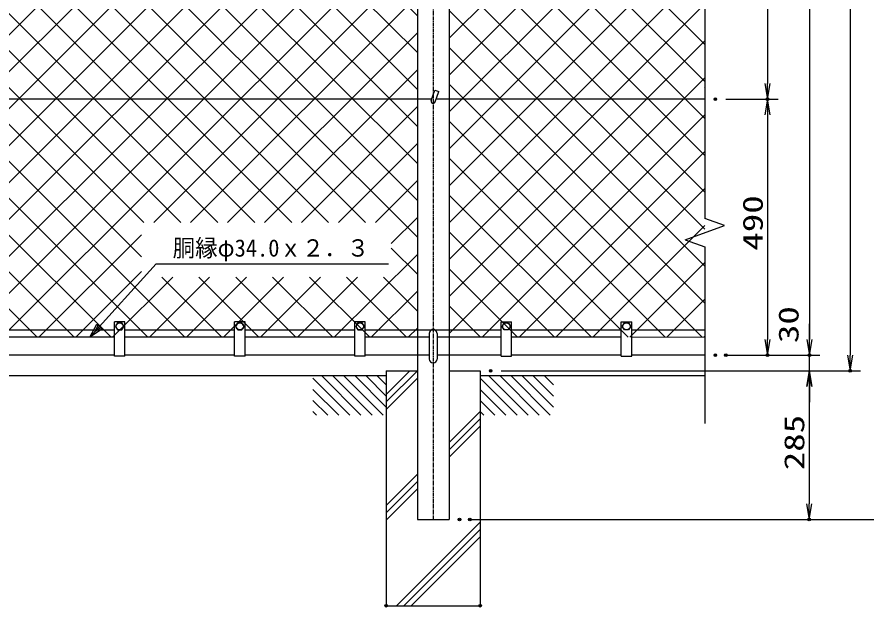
# Model space of a CAD drawing. Units: millimetres, scale not verified. Extents: x -2950 to 2950, y -2100 to 2100.
# Drawn here: x -1595 to 30, y -353 to 777 of the extents above; entities that cross this region are included whole.
import ezdxf
from ezdxf.enums import TextEntityAlignment as Align

# ---------------------------------------------------------------- set-up
doc = ezdxf.new("R2010")
doc.units = ezdxf.units.MM
doc.header["$LTSCALE"] = 10
doc.header["$PDMODE"] = 32
doc.header["$PDSIZE"] = 5
doc.linetypes.add('USER1', pattern=[1.125, 0.75, -0.125, 0.125, -0.125])
for name, color, linetype, lineweight in [('0-1_1', 7, 'Continuous', 25), ('0-2_0', 7, 'Continuous', 25), ('0-3_2', 7, 'Continuous', 25), ('0-4_EXTCNT-L', 2, 'Continuous', 25)]:
    doc.layers.add(name, color=color, linetype=linetype, lineweight=lineweight)
doc.layers.add('0-5_DEFPOINTS', color=7, linetype='Continuous')
doc.styles.add('ＭＳ ゴシック', font='')
doc.styles.get('ＭＳ ゴシック').set_extended_font_data('MS Gothic')

# ---------------------------------------------------------------- blocks, each defined once
blk = doc.blocks.new('C40')
at = {"layer": '0-1_1', "color": 4}
blk.add_line((27324.6, 28577.9), (28030, 27872.4), dxfattribs=at)
blk = doc.blocks.new('C41')
at = {"layer": '0-1_1', "color": 4}
blk.add_line((27492.2, 28622.4), (28242.2, 27872.4), dxfattribs=at)
blk = doc.blocks.new('C42')
at = {"layer": '0-1_1', "color": 4}
blk.add_line((27704.3, 28622.4), (28454.3, 27872.4), dxfattribs=at)
blk = doc.blocks.new('C43')
at = {"layer": '0-1_1', "color": 4}
blk.add_line((27916.4, 28622.4), (28666.4, 27872.4), dxfattribs=at)
blk = doc.blocks.new('C44')
at = {"layer": '0-1_1', "color": 4}
blk.add_line((28128.6, 28622.4), (28724.6, 28026.5), dxfattribs=at)
blk = doc.blocks.new('C45')
at = {"layer": '0-1_1', "color": 4}
blk.add_line((28340.7, 28622.4), (28724.6, 28238.6), dxfattribs=at)
blk = doc.blocks.new('C46')
at = {"layer": '0-1_1', "color": 4}
blk.add_line((28552.8, 28622.4), (28724.6, 28450.7), dxfattribs=at)
blk = doc.blocks.new('C47')
at = {"layer": '0-1_1', "color": 4}
blk.add_line((27324.6, 28365.8), (27817.9, 27872.4), dxfattribs=at)
blk = doc.blocks.new('C48')
at = {"layer": '0-1_1', "color": 4}
blk.add_line((27324.6, 28153.7), (27605.8, 27872.4), dxfattribs=at)
blk = doc.blocks.new('C49')
at = {"layer": '0-1_1', "color": 4}
blk.add_line((27324.6, 27941.5), (27393.6, 27872.4), dxfattribs=at)
blk = doc.blocks.new('C50')
at = {"layer": '0-1_1', "color": 4}
blk.add_line((30524.6, 28577.9), (31230, 27872.4), dxfattribs=at)
blk = doc.blocks.new('C51')
at = {"layer": '0-1_1', "color": 4}
blk.add_line((30692.2, 28622.4), (31442.2, 27872.4), dxfattribs=at)
blk = doc.blocks.new('C52')
at = {"layer": '0-1_1', "color": 4}
blk.add_line((30904.3, 28622.4), (31654.3, 27872.4), dxfattribs=at)
blk = doc.blocks.new('C53')
at = {"layer": '0-1_1', "color": 4}
blk.add_line((31116.4, 28622.4), (31866.4, 27872.4), dxfattribs=at)
blk = doc.blocks.new('C54')
at = {"layer": '0-1_1', "color": 4}
blk.add_line((31328.6, 28622.4), (31924.6, 28026.5), dxfattribs=at)
blk = doc.blocks.new('C55')
at = {"layer": '0-1_1', "color": 4}
blk.add_line((31540.7, 28622.4), (31924.6, 28238.6), dxfattribs=at)
blk = doc.blocks.new('C56')
at = {"layer": '0-1_1', "color": 4}
blk.add_line((31752.8, 28622.4), (31924.6, 28450.7), dxfattribs=at)
blk = doc.blocks.new('C57')
at = {"layer": '0-1_1', "color": 4}
blk.add_line((30524.6, 28365.8), (31017.9, 27872.4), dxfattribs=at)
blk = doc.blocks.new('C58')
at = {"layer": '0-1_1', "color": 4}
blk.add_line((30524.6, 28153.7), (30805.8, 27872.4), dxfattribs=at)
blk = doc.blocks.new('C59')
at = {"layer": '0-1_1', "color": 4}
blk.add_line((30524.6, 27941.5), (30593.6, 27872.4), dxfattribs=at)
blk = doc.blocks.new('C65')
at = {"layer": '0-1_1', "color": 4}
blk.add_line((28724.6, 28124.5), (29322.5, 28722.4), dxfattribs=at)
blk = doc.blocks.new('C66')
at = {"layer": '0-1_1', "color": 4}
blk.add_line((28724.6, 28266), (29181, 28722.4), dxfattribs=at)
blk = doc.blocks.new('C67')
at = {"layer": '0-1_1', "color": 4}
blk.add_line((29206.5, 24222.4), (30524.6, 25540.5), dxfattribs=at)
blk = doc.blocks.new('C68')
at = {"layer": '0-1_1', "color": 4}
blk.add_line((29065.1, 24222.4), (30524.6, 25681.9), dxfattribs=at)
blk = doc.blocks.new('C69')
at = {"layer": '0-1_1', "color": 4}
blk.add_line((28923.7, 24222.4), (30524.6, 25823.3), dxfattribs=at)
blk = doc.blocks.new('C75')
at = {"layer": '0-1_1', "color": 4}
blk.add_line((34816.5, 35106.8), (34824.6, 35099.4), dxfattribs=at)
blk = doc.blocks.new('DARROWS')
at = {"layer": '0-2_0', "color": 2}
blk.add_line((0, 0), (-9.991, 0), dxfattribs=at)
blk.add_lwpolyline([(-10, -1.667), (0, 0), (-10, 1.667)], dxfattribs=at)
blk = doc.blocks.new('X99')
at = {"layer": '0-2_0', "color": 4}
for p, q in [((14605.3, 23797.7), (25612.3, 34804.7)), ((14605.3, 24504.8), (24905.2, 34804.7)), ((14605.3, 31575.8), (17834.1, 34804.7)), ((14605.3, 32282.9), (17127, 34804.7)), ((14605.3, 32990), (16419.9, 34804.7)), ((14605.3, 33697.2), (15712.8, 34804.7)), ((14605.3, 34404.3), (15005.7, 34804.7)), ((25999.3, 23498.2), (14692.8, 34804.7)), ((17672.9, 32531.6), (15399.9, 34804.7)), ((17672.9, 33238.7), (16107, 34804.7)), ((17672.9, 33945.9), (16814.1, 34804.7)), ((18330.6, 33995.3), (17521.2, 34804.7)), ((17731.9, 33995.3), (18541.2, 34804.7)), ((19037.7, 33995.3), (18228.3, 34804.7)), ((18439, 33995.3), (19248.3, 34804.7)), ((19744.8, 33995.3), (18935.4, 34804.7)), ((19146.1, 33995.3), (19955.4, 34804.7)), ((20451.9, 33995.3), (19642.5, 34804.7)), ((19853.2, 33995.3), (20662.5, 34804.7)), ((21159, 33995.3), (20349.7, 34804.7)), ((20560.3, 33995.3), (21369.6, 34804.7)), ((25999.3, 29862.2), (21056.8, 34804.7)), ((21267.4, 33995.3), (22076.8, 34804.7)), ((21664.5, 32271.1), (24198.1, 34804.7)), ((21664.5, 32978.2), (23491, 34804.7)), ((21664.5, 33685.3), (22783.9, 34804.7)), ((25999.3, 30569.3), (21763.9, 34804.7)), ((25999.3, 31276.4), (22471, 34804.7)), ((25999.3, 31983.5), (23178.1, 34804.7)), ((25999.3, 32690.6), (23885.2, 34804.7)), ((25999.3, 33397.7), (24592.3, 34804.7)), ((25999.3, 34104.8), (25299.4, 34804.7)), ((14605.3, 23090.6), (25999.3, 34484.6)), ((18680.2, 30110.1), (14605.3, 34185.1)), ((14605.3, 30868.7), (17672.9, 33936.4)), ((14605.3, 22383.4), (25999.3, 33777.4)), ((17973.1, 30110.1), (14605.3, 33478)), ((25999.3, 29155.1), (21664.5, 33489.9)), ((14605.3, 30161.6), (17672.9, 33229.3)), ((14605.3, 21676.3), (25999.3, 33070.3)), ((17266, 30110.1), (14605.3, 32770.9)), ((25999.3, 28448), (21664.5, 32782.8)), ((14605.3, 29454.5), (17672.9, 32522.2)), ((14605.3, 20969.2), (25999.3, 32363.2)), ((16675.1, 29994), (14605.3, 32063.8)), ((25999.3, 27740.8), (21664.5, 32075.7)), ((14605.3, 28747.4), (17858.1, 32000.2)), ((16675.1, 30110.1), (18565.2, 32000.2)), ((17382.2, 30110.1), (19272.3, 32000.2)), ((18089.3, 30110.1), (19979.4, 32000.2)), ((25999.3, 24205.3), (18204.4, 32000.2)), ((18796.4, 30110.1), (20686.5, 32000.2)), ((25999.3, 24912.4), (18911.5, 32000.2)), ((19091, 29697.6), (21393.6, 32000.2)), ((25999.3, 25619.5), (19618.6, 32000.2)), ((25999.3, 26326.6), (20325.7, 32000.2)), ((25999.3, 27033.7), (21032.8, 32000.2)), ((15217.8, 20874.7), (25999.3, 31656.1)), ((16675.1, 29286.9), (14605.3, 31356.7)), ((15924.9, 20874.7), (25999.3, 30949)), ((22180, 23074.8), (14605.3, 30649.6)), ((16632, 20874.7), (25999.3, 30241.9)), ((14605.3, 28040.3), (16675.1, 30110.1)), ((21472.9, 23074.8), (14605.3, 29942.5)), ((25999.3, 22791.1), (19091, 29699.4)), ((17339.1, 20874.7), (25999.3, 29534.8)), ((14605.3, 27333.2), (16675.1, 29403)), ((20765.8, 23074.8), (14605.3, 29235.4)), ((14605.3, 25211.9), (18558.5, 29165.1)), ((14605.3, 25919), (17851.4, 29165.1)), ((14605.3, 26626.1), (17144.3, 29165.1)), ((22887.1, 23074.8), (16796.8, 29165.1)), ((23594.2, 23074.8), (17504, 29165.1)), ((24301.3, 23074.8), (18211.1, 29165.1)), ((25008.4, 23074.8), (18918.2, 29165.1)), ((18046.2, 20874.7), (25999.3, 28827.7)), ((20719.1, 22414.4), (14605.3, 28528.2)), ((20953.5, 23074.8), (25999.3, 28120.6)), ((21551.7, 20874.7), (14605.3, 27821.1)), ((21660.6, 23074.8), (25999.3, 27413.5)), ((20844.6, 20874.7), (14605.3, 27114)), ((22367.7, 23074.8), (25999.3, 26706.4)), ((20137.5, 20874.7), (14605.3, 26406.9)), ((23074.8, 23074.8), (25999.3, 25999.3)), ((19430.4, 20874.7), (14605.3, 25699.8)), ((23781.9, 23074.8), (25999.3, 25292.2)), ((18723.3, 20874.7), (14605.3, 24992.7)), ((24489, 23074.8), (25999.3, 24585.1)), ((18016.2, 20874.7), (14605.3, 24285.6)), ((25196.1, 23074.8), (25999.3, 23878)), ((17309.1, 20874.7), (14605.3, 23578.5)), ((25498.4, 22670), (25999.3, 23170.8)), ((16602, 20874.7), (14605.3, 22871.4)), ((18753.4, 20874.7), (20719.1, 22840.4)), ((24410.2, 20874.7), (25999.3, 22463.7)), ((25999.3, 22084), (25498.4, 22584.9)), ((15894.9, 20874.7), (14605.3, 22164.3)), ((19460.5, 20874.7), (20719.1, 22133.3)), ((20167.6, 20874.7), (21317.7, 22024.8)), ((20874.7, 20874.7), (22024.8, 22024.8)), ((22258.8, 20874.7), (21108.7, 22024.8)), ((21581.8, 20874.7), (22731.9, 22024.8)), ((22965.9, 20874.7), (21815.9, 22024.8)), ((22288.9, 20874.7), (23439, 22024.8)), ((23673.1, 20874.7), (22523, 22024.8)), ((22996, 20874.7), (24146.1, 22024.8)), ((24380.2, 20874.7), (23230.1, 22024.8)), ((23703.1, 20874.7), (24853.2, 22024.8)), ((25087.3, 20874.7), (23937.2, 22024.8)), ((25794.4, 20874.7), (24644.3, 22024.8)), ((25999.3, 21376.9), (25351.4, 22024.8)), ((25117.3, 20874.7), (25999.3, 21756.6)), ((15187.8, 20874.7), (14605.3, 21457.2)), ((25824.4, 20874.7), (25999.3, 21049.5))]:
    blk.add_line(p, q, dxfattribs=at)
blk = doc.blocks.new('X100')
at = {"layer": '0-2_0', "color": 4}
for p, q in [((26605.3, 30140.8), (31269.1, 34804.7)), ((26605.3, 30847.9), (30562, 34804.7)), ((26605.3, 31555), (29854.9, 34804.7)), ((26605.3, 32262.1), (29147.8, 34804.7)), ((26605.3, 32969.2), (28440.7, 34804.7)), ((26605.3, 33676.3), (27733.6, 34804.7)), ((26605.3, 34383.4), (27026.5, 34804.7)), ((31502.3, 30016), (26713.6, 34804.7)), ((31502.3, 30723.1), (27420.7, 34804.7)), ((31502.3, 31430.2), (28127.8, 34804.7)), ((31502.3, 32137.3), (28834.9, 34804.7)), ((31502.3, 32844.4), (29542, 34804.7)), ((31502.3, 33551.6), (30249.1, 34804.7)), ((31502.3, 34258.7), (30956.3, 34804.7)), ((26605.3, 29433.7), (31502.3, 34330.7)), ((31502.3, 29308.9), (26605.3, 34205.9)), ((26605.3, 28726.6), (31502.3, 33623.6)), ((31502.3, 28601.8), (26605.3, 33498.8)), ((26605.3, 28019.5), (31502.3, 32916.5)), ((31502.3, 27894.7), (26605.3, 32791.7)), ((26605.3, 27312.4), (31502.3, 32209.4)), ((31502.3, 27187.6), (26605.3, 32084.6)), ((26605.3, 26605.3), (31502.3, 31502.3)), ((31502.3, 26480.5), (26605.3, 31377.5)), ((26605.3, 25898.2), (31502.3, 30795.2)), ((31502.3, 25773.4), (26605.3, 30670.4)), ((26605.3, 25191.1), (31502.3, 30088.1)), ((31502.3, 25066.3), (26605.3, 29963.3)), ((26605.3, 24483.9), (31502.3, 29380.9)), ((31502.3, 24359.2), (26605.3, 29256.2)), ((26605.3, 23776.8), (31502.3, 28673.8)), ((31502.3, 23652.1), (26605.3, 28549.1)), ((26605.3, 23069.7), (31502.3, 27966.7)), ((31502.3, 22945), (26605.3, 27842)), ((26605.3, 22362.6), (31502.3, 27259.6)), ((31502.3, 22237.8), (26605.3, 27134.8)), ((26605.3, 21655.5), (31502.3, 26552.5)), ((31502.3, 21530.7), (26605.3, 26427.7)), ((26605.3, 20948.4), (31502.3, 25845.4)), ((31451.2, 20874.7), (26605.3, 25720.6)), ((27238.6, 20874.7), (31502.3, 25138.3)), ((30744.1, 20874.7), (26605.3, 25013.5)), ((27945.7, 20874.7), (31502.3, 24431.2)), ((30037, 20874.7), (26605.3, 24306.4)), ((28652.8, 20874.7), (31502.3, 23724.1)), ((29329.9, 20874.7), (26605.3, 23599.3)), ((29360, 20874.7), (31502.3, 23017)), ((28622.8, 20874.7), (26605.3, 22892.2)), ((30067.1, 20874.7), (31502.3, 22309.9)), ((27915.7, 20874.7), (26605.3, 22185.1)), ((27208.6, 20874.7), (26605.3, 21478)), ((30774.2, 20874.7), (31502.3, 21602.8)), ((31481.3, 20874.7), (31502.3, 20895.7))]:
    blk.add_line(p, q, dxfattribs=at)

msp = doc.modelspace()

# ---------------------------------------------------------------- linework, layer by layer
at = {"layer": '0-1_1', "color": 4}
for p, q in [((-278.48, 1644.93), (-278.48, 391.25)), ((-240.9, 377.57), (-278.48, 391.25)), ((-316.07, 350.2), (-240.9, 377.57)), ((-316.07, 350.2), (-278.48, 336.52)), ((-278.48, 336.52), (-278.48, -1.48)), ((-888.48, 25.45), (-828.78, 85.15)), ((-768.18, -38.1), (-708.48, 21.6)), ((-768.18, -52.24), (-708.48, 7.46)), ((-768.18, -66.38), (-708.48, -6.68)), ((-888.48, -158.4), (-828.78, -98.7)), ((-888.48, -172.54), (-828.78, -112.84)), ((-888.48, -186.68), (-828.78, -126.98))]:
    msp.add_line(p, q, dxfattribs=at)
at = {"layer": '0-1_1', "color": 4, "linetype": 'USER1'}
msp.add_line((-798.48, 1632.38), (-798.48, -185.61), dxfattribs=at)
at = {"layer": '0-1_1', "color": 2}
for p, q in [((-78.48, 1569.39), (-78.48, 159.39)), ((-0.38, 1569.39), (-0.38, 129.39))]:
    msp.add_line(p, q, dxfattribs=at)
at = {"layer": '0-1_1'}
for p, q in [((-828.78, 1556.39), (-828.78, 129.39)), ((-768.18, 1556.39), (-768.18, 129.39)), ((-802.24, 617.19), (-795.06, 636.93)), ((-795.06, 636.93), (-787.54, 634.19)), ((-794.72, 614.46), (-787.54, 634.19)), ((-828.78, 619.39), (-1992.93, 619.38)), ((-801.44, 619.39), (-828.78, 619.39)), ((-278.48, 619.39), (-792.93, 619.39)), ((-1408.48, 127.38), (-1408.48, 193.38)), ((-1388.48, 193.38), (-1408.48, 193.38)), ((-1388.48, 127.38), (-1388.48, 193.38)), ((-1178.48, 127.38), (-1178.48, 193.38)), ((-1158.48, 193.38), (-1178.48, 193.38)), ((-1158.48, 127.38), (-1158.48, 193.38)), ((-948.48, 127.38), (-948.48, 193.38)), ((-928.48, 193.38), (-948.48, 193.38)), ((-928.48, 127.38), (-928.48, 193.38)), ((-668.48, 127.38), (-668.48, 193.38)), ((-668.48, 193.38), (-648.48, 193.38)), ((-648.48, 127.38), (-648.48, 193.38)), ((-438.48, 127.38), (-438.48, 193.38)), ((-438.48, 193.38), (-418.48, 193.38)), ((-418.48, 127.38), (-418.48, 193.38)), ((-1408.48, 177.39), (-1618.48, 177.39)), ((-1408.48, 163.39), (-1618.48, 163.39)), ((-1178.48, 177.39), (-1388.48, 177.39)), ((-1178.48, 163.39), (-1388.48, 163.39)), ((-948.48, 177.39), (-1158.48, 177.39)), ((-948.48, 163.39), (-1158.48, 163.39)), ((-828.78, 177.39), (-928.48, 177.39)), ((-805.98, 163.39), (-928.48, 163.39)), ((-668.48, 177.39), (-828.78, 177.39)), ((-805.98, 170.89), (-805.98, 121.89)), ((-790.98, 170.89), (-790.98, 121.89)), ((-668.48, 163.39), (-790.98, 163.39)), ((-438.48, 177.39), (-648.48, 177.39)), ((-438.48, 163.39), (-648.48, 163.39)), ((-278.48, 177.38), (-418.48, 177.39)), ((-278.48, 163.38), (-418.48, 163.39)), ((-1408.48, 129.39), (-1618.48, 129.39)), ((-1388.48, 127.38), (-1408.48, 127.38)), ((-1178.48, 129.39), (-1388.48, 129.39)), ((-1158.48, 127.38), (-1178.48, 127.38)), ((-948.48, 129.39), (-1158.48, 129.39)), ((-928.48, 127.38), (-948.48, 127.38)), ((-805.98, 129.39), (-928.48, 129.39)), ((-828.78, 129.39), (-828.78, -185.61)), ((-668.48, 129.39), (-790.98, 129.39)), ((-768.18, 129.39), (-768.18, -185.61)), ((-668.48, 127.38), (-648.48, 127.38)), ((-438.48, 129.39), (-648.48, 129.39)), ((-438.48, 127.38), (-418.48, 127.38)), ((-278.48, 129.39), (-418.48, 129.39)), ((-888.48, 99.39), (-888.48, -350.61)), ((-888.48, 99.39), (-828.78, 99.39)), ((-768.18, 99.39), (-708.48, 99.39)), ((-708.48, 99.39), (-708.48, -350.61)), ((-888.48, 89.39), (-1908.48, 89.39)), ((-278.48, 89.39), (-708.48, 89.39)), ((-828.78, -185.61), (-768.18, -185.61)), ((-888.48, -350.61), (-708.48, -350.61))]:
    msp.add_line(p, q, dxfattribs=at)
at = {"layer": '0-1_1', "color": 1}
for p, q in [((-218.48, 129.39), (-58.48, 129.39)), ((-668.48, 99.39), (19.62, 99.39))]:
    msp.add_line(p, q, dxfattribs=at)
at = {"layer": '0-1_1', "color": 4}
for points in [[(-1455.54, 163.39), (-1328.48, 304.39), (-883.98, 304.39)], [(-1434.19, 181.84), (-1446.16, 173.79), (-1439.39, 186.53)]]:
    msp.add_lwpolyline(points, dxfattribs=at)
msp.add_lwpolyline([(-1431.59, 179.5), (-1455.54, 163.39), (-1441.99, 188.87)], close=True, dxfattribs=at)
at = {"layer": '0-1_1'}
for centre, radius, start, end in [((-798.48, 615.82), 4, 159.99965, 339.99972), ((-798.48, 170.89), 7.5, 359.97002, 179.99999), ((-798.48, 121.89), 7.5, 180, 0)]:
    msp.add_arc(centre, radius, start, end, dxfattribs=at)
at = {"layer": '0-3_2'}
for p, q in [((-942.48, 191.31), (-946.48, 184.39)), ((-946.48, 184.39), (-942.48, 177.46)), ((-934.48, 191.31), (-942.48, 191.31)), ((-930.48, 184.39), (-934.48, 191.31)), ((-934.48, 177.46), (-930.48, 184.39)), ((-436.48, 184.38), (-432.48, 191.31)), ((-432.48, 177.46), (-436.48, 184.38)), ((-432.48, 191.31), (-424.48, 191.31)), ((-424.48, 191.31), (-420.48, 184.38)), ((-420.48, 184.38), (-424.48, 177.46)), ((-942.48, 177.46), (-934.48, 177.46)), ((-424.48, 177.46), (-432.48, 177.46))]:
    msp.add_line(p, q, dxfattribs=at)
for points in [[(-1390.48, 184.39), (-1394.48, 191.31), (-1402.48, 191.31), (-1406.48, 184.39), (-1402.48, 177.46), (-1394.48, 177.46)], [(-1160.48, 184.39), (-1164.48, 191.31), (-1172.48, 191.31), (-1176.48, 184.39), (-1172.48, 177.46), (-1164.48, 177.46)], [(-666.48, 184.38), (-662.48, 191.31), (-654.48, 191.31), (-650.48, 184.38), (-654.48, 177.46), (-662.48, 177.46)]]:
    msp.add_lwpolyline(points, close=True, dxfattribs=at)
for centre in [(-1398.48, 184.39), (-1168.48, 184.39), (-938.48, 184.39), (-658.48, 184.38), (-428.48, 184.38)]:
    msp.add_circle(centre, 6.93, dxfattribs=at)
at = {"layer": '0-4_EXTCNT-L'}
for p, q in [((-158.48, 1079.39), (-158.48, 649.39)), ((-158.48, 589.39), (-158.48, 159.39)), ((-78.48, 159.39), (-78.48, 189.39)), ((-78.48, 99.39), (-78.48, 129.39)), ((-79.08, 69.39), (-79.08, -155.61)), ((-78.48, 69.39), (-78.48, 39.39))]:
    msp.add_line(p, q, dxfattribs=at)
at = {"layer": '0-4_EXTCNT-L', "color": 1}
for p, q in [((-238.48, 619.39), (-138.48, 619.39)), ((-238.48, 619.39), (-138.48, 619.39)), ((-238.48, 129.39), (-138.48, 129.39)), ((-218.48, 129.39), (-58.48, 129.39)), ((-668.48, 99.39), (-58.48, 99.39)), ((-668.48, 99.39), (-59.08, 99.39)), ((-728.18, -185.61), (-59.08, -185.61)), ((-708.18, -185.61), (107.29, -185.61))]:
    msp.add_line(p, q, dxfattribs=at)
at = {"layer": '0-5_DEFPOINTS'}
for p in [(-258.48, 619.39), (-158.48, 619.39), (-258.48, 129.39), (-238.48, 129.39), (-238.48, 129.39), (-158.48, 129.39), (-78.48, 129.39), (-688.48, 99.39), (-0.38, 99.39), (-748.18, -185.61), (-728.18, -185.61), (-79.08, -185.61), (-888.48, -350.61), (-708.48, -350.61)]:
    msp.add_point(p, dxfattribs=at)

# ---------------------------------------------------------------- block references
at = {"layer": '0-1_1', "xscale": 3, "yscale": 3, "rotation": 270}
for p in [(-78.48, 129.39), (-0.38, 99.39)]:
    msp.add_blockref('DARROWS', p, dxfattribs=at)
at = {"layer": '0-2_0', "xscale": 0.1, "yscale": 0.1}
for name, p in [('C75', (-3760.94, -2867.86)), ('C65', (-3760.94, -2772.86)), ('C66', (-3760.94, -2772.86)), ('C40', (-3760.94, -2772.86)), ('C41', (-3760.94, -2772.86)), ('C42', (-3760.94, -2772.86)), ('C43', (-3760.94, -2772.86)), ('C44', (-3760.94, -2772.86)), ('C45', (-3760.94, -2772.86)), ('C46', (-3760.94, -2772.86)), ('C50', (-3760.94, -2772.86)), ('C51', (-3760.94, -2772.86)), ('C52', (-3760.94, -2772.86)), ('C53', (-3760.94, -2772.86)), ('C54', (-3760.94, -2772.86)), ('C55', (-3760.94, -2772.86)), ('C56', (-3760.94, -2772.86)), ('C47', (-3760.94, -2772.86)), ('C57', (-3760.94, -2772.86)), ('C48', (-3760.94, -2772.86)), ('C58', (-3760.94, -2772.86)), ('C49', (-3760.94, -2772.86)), ('C59', (-3760.94, -2772.86)), ('C69', (-3760.94, -2772.86)), ('C68', (-3760.94, -2772.86)), ('C67', (-3760.94, -2772.86))]:
    msp.add_blockref(name, p, dxfattribs=at)
at = {"layer": '0-4_EXTCNT-L', "xscale": 0.1, "yscale": 0.1}
for name in ['X99', 'X100']:
    msp.add_blockref(name, (-3428.71, -1924.08), dxfattribs=at)
at = {"layer": '0-4_EXTCNT-L', "xscale": 3, "yscale": 3}
for p, rotation in [((-158.48, 619.39), 270), ((-158.48, 619.39), 90), ((-158.48, 129.39), 270), ((-78.48, 129.39), 270), ((-79.08, 99.39), 90), ((-78.48, 99.39), 90), ((-79.08, -185.61), 270)]:
    msp.add_blockref('DARROWS', p, dxfattribs=dict(at, rotation=rotation))

# ---------------------------------------------------------------- texts
at = {"layer": '0-1_1', "color": 4, "style": 'ＭＳ ゴシック', "width": 0.95}
msp.add_text('胴縁φ34.0ｘ２．３', height=33.17, dxfattribs=at).set_placement((-1296.98, 308.01), align=Align.BOTTOM_LEFT)
at = {"layer": '0-4_EXTCNT-L', "color": 3, "style": 'ＭＳ ゴシック', "width": 1.35}
for s, p in [('490', (-156.08, 329.39)), ('30', (-87.67, 152.4)), ('285', (-76.68, -91.11))]:
    msp.add_text(s, height=38.49, rotation=90, dxfattribs=at).set_placement(p, align=Align.BOTTOM_LEFT)

doc.saveas('drawing.dxf')
